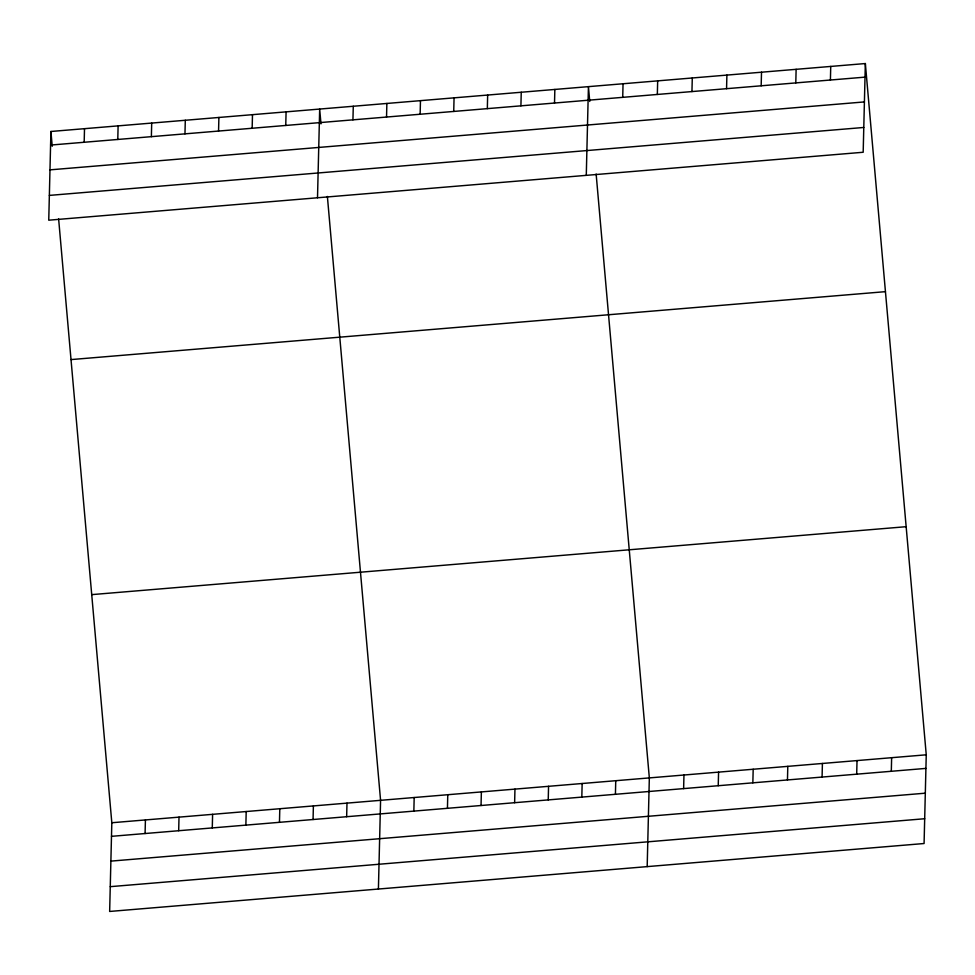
<?xml version="1.0" encoding="UTF-8"?>
<svg xmlns="http://www.w3.org/2000/svg" width="975" height="975" viewBox="0 0 975 975"><rect width="100%" height="100%" fill="white"/><g stroke="black" fill="none" stroke-linecap="round" stroke-linejoin="round"><path stroke-width="1.46" d="M50.919 131.479L48.75 220.192L863.18 152.258L865.349 63.546L50.919 131.479L52.223 146.287M84.179 142.265L84.508 128.676M117.78 139.462L118.109 125.873M58.622 218.875L111.82 822.742L109.651 911.454L924.081 843.521L926.25 754.808L865.349 63.546M151.369 136.658L151.698 123.069M145.08 833.527L145.421 819.938M184.97 133.855L185.299 120.266M178.681 830.724L179.01 817.135M218.558 131.052L218.9 117.463M212.27 827.921L212.611 814.332M252.159 128.249L252.488 114.66M245.871 825.118L246.2 811.529M285.748 125.446L286.089 111.857M279.459 822.315L279.801 808.726M317.509 197.767L319.678 109.066L320.982 123.874M313.06 819.512L313.389 805.935M352.938 119.84L353.279 106.263M346.649 816.709L346.99 803.132M386.539 117.049L386.868 103.46M378.41 889.042L380.579 800.329L327.381 196.45M420.14 114.246L420.469 100.657M413.851 811.115L414.18 797.526M453.728 111.442L454.058 97.853M447.44 808.312L447.769 794.723M487.329 108.639L487.658 95.05M481.041 805.508L481.37 791.919M520.918 105.836L521.247 92.247M514.629 802.705L514.958 789.116M554.519 103.033L554.848 89.444M548.23 799.902L548.559 786.313M586.28 175.354L588.437 86.641L589.741 101.461M581.819 797.099L582.148 783.51M622.72 97.342L623.049 83.752M615.42 794.296L615.749 780.707M657.333 94.453L657.674 80.864M647.181 866.617L649.338 777.904L596.139 174.038M691.945 91.565L692.287 77.988M683.621 788.604L683.963 775.015M726.558 88.676L726.899 75.099M718.234 785.716L718.575 772.139M761.17 85.8L761.512 72.211M752.846 782.84L753.188 769.251M795.795 82.912L796.124 69.323M787.459 779.951L787.8 766.362M830.408 80.023L830.737 66.434M822.083 777.063L822.412 763.474M856.696 774.174L857.025 760.585M891.308 771.286L891.638 757.697M50.59 145.068L865.02 77.135M49.981 169.857L864.411 101.924M49.359 195.402L863.789 127.469M71.017 359.592L885.446 291.659M91.723 594.628L906.153 526.695M111.82 822.742L926.25 754.808M111.491 836.331L925.921 768.398M110.882 861.12L925.312 793.187M110.26 886.665L924.69 818.732"/></g></svg>
